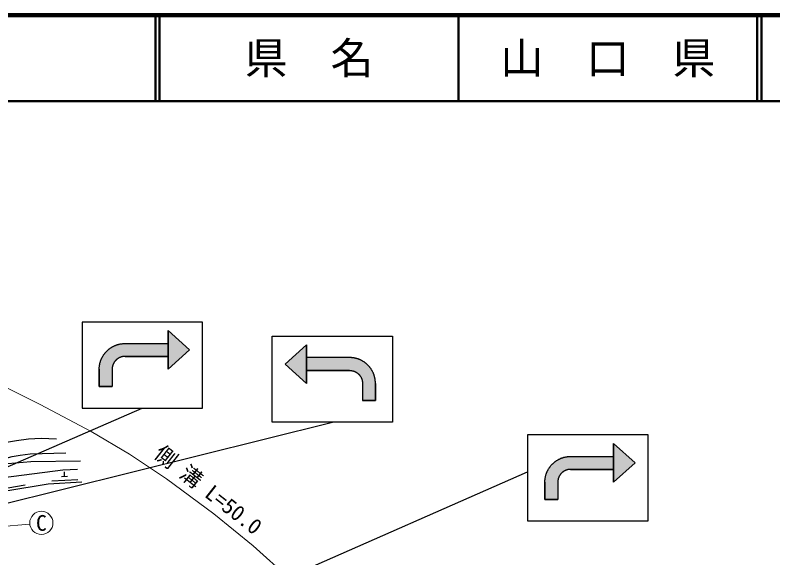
# Model space of a CAD drawing. Units: millimetres at full size, sheet at 1:1000; details may follow other scales. Extents: x 40000 to 680000, y 20000 to 380000.
# Drawn here: x 281447 to 369566, y 316886 to 380000 of the extents above; entities that cross this region are included whole.
import ezdxf
from ezdxf.enums import TextEntityAlignment as Align

# ---------------------------------------------------------------- set-up
doc = ezdxf.new("R2010")
doc.units = ezdxf.units.MM
doc.header["$LTSCALE"] = 1000
for name, color, linetype, lineweight in [('M-BGD', 7, 'Continuous', 25), ('M-BGD-HTXT', 7, 'Continuous', 13), ('M-STR-HTXT', 7, 'Continuous', 13), ('M-STR-STRC', 7, 'Continuous', 25), ('M-TTL', 2, 'Continuous', 140), ('M-TTL-LINE', 7, 'Continuous', 50)]:
    doc.layers.add(name, color=color, linetype=linetype, lineweight=lineweight)
doc.layers.add('M-TTL-TXT', color=7, linetype='Continuous')
doc.styles.add('ＭＳ ゴシック', font='')
doc.styles.get('ＭＳ ゴシック').set_extended_font_data('MS Gothic')

msp = doc.modelspace()

# ---------------------------------------------------------------- hatches: boundary and pattern name
at = {"layer": 'M-STR-STRC'}
for points in [[(301723, 341061), (299223, 343311), (299223, 341811), (299223, 340311), (299223, 338811)], [(299223, 340311), (299223, 341811), (294223, 341811), (294171, 341810), (294118, 341809), (294066, 341807), (294014, 341804), (293962, 341799), (293910, 341794), (293858, 341789), (293806, 341782), (293754, 341774), (293702, 341765), (293651, 341756), (293599, 341745), (293548, 341734), (293497, 341722), (293447, 341709), (293396, 341695), (293346, 341680), (293296, 341664), (293246, 341647), (293197, 341630), (293148, 341612), (293099, 341592), (293051, 341572), (293003, 341552), (292955, 341530), (292908, 341507), (292861, 341484), (292815, 341460), (292769, 341435), (292723, 341409), (292678, 341382), (292633, 341355), (292589, 341327), (292546, 341298), (292502, 341268), (292460, 341238), (292418, 341207), (292376, 341175), (292335, 341142), (292295, 341109), (292255, 341075), (292216, 341040), (292177, 341005), (292139, 340969), (292102, 340932), (292065, 340895), (292029, 340857), (291994, 340818), (291959, 340779), (291925, 340739), (291892, 340699), (291859, 340658), (291827, 340616), (291796, 340574), (291766, 340532), (291736, 340488), (291707, 340445), (291679, 340401), (291652, 340356), (291625, 340311), (291599, 340265), (291574, 340219), (291550, 340173), (291527, 340126), (291504, 340079), (291482, 340031), (291462, 339983), (291442, 339935), (291422, 339886), (291404, 339837), (291387, 339788), (291370, 339738), (291354, 339688), (291339, 339638), (291325, 339587), (291312, 339537), (291300, 339486), (291289, 339435), (291278, 339383), (291269, 339332), (291260, 339280), (291252, 339228), (291245, 339177), (291240, 339124), (291235, 339072), (291230, 339020), (291227, 338968), (291225, 338916), (291224, 338863), (291223, 338811), (291223, 336811), (292723, 336811), (292723, 338811), (292723, 338837), (292724, 338863), (292725, 338889), (292727, 338916), (292729, 338942), (292731, 338968), (292734, 338994), (292738, 339020), (292742, 339046), (292746, 339071), (292751, 339097), (292756, 339123), (292762, 339148), (292768, 339174), (292774, 339199), (292781, 339224), (292789, 339249), (292797, 339274), (292805, 339299), (292814, 339324), (292823, 339348), (292832, 339373), (292842, 339397), (292853, 339421), (292864, 339445), (292875, 339468), (292887, 339492), (292899, 339515), (292911, 339538), (292924, 339561), (292937, 339583), (292951, 339606), (292965, 339628), (292980, 339650), (292994, 339671), (293010, 339693), (293025, 339714), (293041, 339734), (293057, 339755), (293074, 339775), (293091, 339795), (293108, 339815), (293126, 339834), (293144, 339853), (293162, 339872), (293181, 339890), (293200, 339908), (293219, 339926), (293239, 339943), (293259, 339960), (293279, 339977), (293300, 339993), (293320, 340009), (293341, 340024), (293363, 340040), (293384, 340054), (293406, 340069), (293428, 340083), (293451, 340097), (293473, 340110), (293496, 340123), (293519, 340135), (293542, 340147), (293566, 340159), (293589, 340170), (293613, 340181), (293637, 340192), (293661, 340202), (293686, 340211), (293710, 340220), (293735, 340229), (293760, 340237), (293785, 340245), (293810, 340253), (293835, 340260), (293860, 340266), (293886, 340272), (293911, 340278), (293937, 340283), (293963, 340288), (293988, 340292), (294014, 340296), (294040, 340300), (294066, 340303), (294092, 340305), (294119, 340307), (294145, 340309), (294171, 340310), (294197, 340311), (294223, 340311)], [(315346, 340177), (315346, 341677), (312846, 339427), (315346, 337177), (315346, 338677)], [(320580, 338658), (320606, 338654), (320632, 338649), (320658, 338644), (320683, 338638), (320709, 338632), (320734, 338626), (320759, 338619), (320784, 338611), (320809, 338603), (320834, 338595), (320859, 338586), (320883, 338577), (320908, 338568), (320932, 338558), (320956, 338547), (320980, 338536), (321003, 338525), (321027, 338513), (321050, 338501), (321073, 338489), (321096, 338476), (321118, 338463), (321141, 338449), (321163, 338435), (321185, 338420), (321206, 338406), (321227, 338390), (321248, 338375), (321269, 338359), (321290, 338343), (321310, 338326), (321330, 338309), (321349, 338292), (321369, 338274), (321388, 338256), (321406, 338237), (321425, 338219), (321443, 338200), (321460, 338181), (321478, 338161), (321495, 338141), (321511, 338121), (321528, 338100), (321544, 338080), (321559, 338059), (321574, 338037), (321589, 338016), (321604, 337994), (321618, 337972), (321631, 337949), (321645, 337927), (321658, 337904), (321670, 337881), (321682, 337858), (321694, 337834), (321705, 337811), (321716, 337787), (321726, 337763), (321736, 337739), (321746, 337714), (321755, 337690), (321764, 337665), (321772, 337640), (321780, 337615), (321788, 337590), (321795, 337565), (321801, 337540), (321807, 337514), (321813, 337489), (321818, 337463), (321823, 337437), (321827, 337411), (321831, 337386), (321835, 337360), (321837, 337334), (321840, 337308), (321842, 337281), (321844, 337255), (321845, 337229), (321845, 337203), (321846, 337177), (321846, 335177), (323346, 335177), (323346, 337177), (323345, 337229), (323344, 337282), (323342, 337334), (323338, 337386), (323334, 337438), (323329, 337490), (323323, 337542), (323317, 337594), (323309, 337646), (323300, 337698), (323291, 337749), (323280, 337801), (323269, 337852), (323257, 337903), (323243, 337953), (323230, 338004), (323215, 338054), (323199, 338104), (323182, 338154), (323165, 338203), (323146, 338252), (323127, 338301), (323107, 338349), (323086, 338397), (323065, 338445), (323042, 338492), (323019, 338539), (322995, 338585), (322970, 338631), (322944, 338677), (322917, 338722), (322890, 338767), (322862, 338811), (322833, 338854), (322803, 338898), (322773, 338940), (322742, 338982), (322710, 339024), (322677, 339065), (322644, 339105), (322610, 339145), (322575, 339184), (322540, 339223), (322504, 339261), (322467, 339298), (322430, 339335), (322392, 339371), (322353, 339406), (322314, 339441), (322274, 339475), (322234, 339508), (322193, 339541), (322151, 339573), (322109, 339604), (322066, 339634), (322023, 339664), (321980, 339693), (321935, 339721), (321891, 339748), (321846, 339775), (321800, 339801), (321754, 339826), (321708, 339850), (321661, 339873), (321614, 339896), (321566, 339917), (321518, 339938), (321470, 339958), (321421, 339978), (321372, 339996), (321322, 340013), (321273, 340030), (321223, 340046), (321173, 340061), (321122, 340075), (321071, 340088), (321021, 340100), (320969, 340111), (320918, 340122), (320867, 340131), (320815, 340140), (320763, 340148), (320711, 340154), (320659, 340160), (320607, 340165), (320555, 340170), (320503, 340173), (320450, 340175), (320398, 340176), (320346, 340177), (315346, 340177), (315346, 338677), (320346, 338677), (320372, 338677), (320398, 338676), (320424, 338675), (320450, 338673), (320476, 338671), (320503, 338669), (320529, 338666), (320554, 338662)], [(353552, 327929), (351052, 330179), (351052, 328679), (351052, 327179), (351052, 325679)], [(351052, 327179), (351052, 328679), (346052, 328679), (346000, 328678), (345948, 328677), (345895, 328675), (345843, 328671), (345791, 328667), (345739, 328662), (345687, 328656), (345635, 328649), (345583, 328642), (345531, 328633), (345480, 328624), (345429, 328613), (345377, 328602), (345326, 328590), (345276, 328576), (345225, 328562), (345175, 328548), (345125, 328532), (345076, 328515), (345026, 328498), (344977, 328479), (344928, 328460), (344880, 328440), (344832, 328419), (344784, 328398), (344737, 328375), (344690, 328352), (344644, 328327), (344598, 328303), (344552, 328277), (344507, 328250), (344462, 328223), (344418, 328195), (344375, 328166), (344332, 328136), (344289, 328106), (344247, 328075), (344205, 328043), (344164, 328010), (344124, 327977), (344084, 327943), (344045, 327908), (344006, 327873), (343968, 327837), (343931, 327800), (343894, 327763), (343858, 327725), (343823, 327686), (343788, 327647), (343754, 327607), (343721, 327567), (343688, 327526), (343656, 327484), (343625, 327442), (343595, 327399), (343565, 327356), (343536, 327313), (343508, 327268), (343481, 327224), (343454, 327179), (343428, 327133), (343403, 327087), (343379, 327041), (343356, 326994), (343333, 326947), (343312, 326899), (343291, 326851), (343271, 326802), (343252, 326754), (343233, 326705), (343216, 326655), (343199, 326606), (343183, 326556), (343168, 326506), (343154, 326455), (343141, 326404), (343129, 326354), (343118, 326302), (343107, 326251), (343098, 326200), (343089, 326148), (343081, 326096), (343075, 326044), (343069, 325992), (343064, 325940), (343060, 325888), (343056, 325836), (343054, 325783), (343053, 325731), (343052, 325679), (343052, 323679), (344552, 323679), (344552, 325679), (344552, 325705), (344553, 325731), (344554, 325757), (344556, 325783), (344558, 325809), (344560, 325835), (344563, 325861), (344567, 325887), (344571, 325913), (344575, 325939), (344580, 325965), (344585, 325991), (344591, 326016), (344597, 326042), (344603, 326067), (344610, 326092), (344618, 326117), (344626, 326142), (344634, 326167), (344643, 326192), (344652, 326216), (344661, 326241), (344671, 326265), (344682, 326289), (344693, 326313), (344704, 326336), (344716, 326360), (344728, 326383), (344740, 326406), (344753, 326429), (344766, 326451), (344780, 326474), (344794, 326496), (344809, 326517), (344824, 326539), (344839, 326560), (344854, 326581), (344870, 326602), (344887, 326623), (344903, 326643), (344920, 326663), (344938, 326682), (344955, 326702), (344973, 326721), (344992, 326739), (345010, 326758), (345029, 326776), (345049, 326793), (345068, 326811), (345088, 326828), (345108, 326844), (345129, 326861), (345150, 326877), (345171, 326892), (345192, 326907), (345213, 326922), (345235, 326937), (345257, 326951), (345280, 326964), (345302, 326978), (345325, 326991), (345348, 327003), (345371, 327015), (345395, 327027), (345418, 327038), (345442, 327049), (345466, 327059), (345490, 327069), (345515, 327079), (345539, 327088), (345564, 327097), (345589, 327105), (345614, 327113), (345639, 327121), (345664, 327128), (345689, 327134), (345715, 327140), (345740, 327146), (345766, 327151), (345792, 327156), (345818, 327160), (345843, 327164), (345869, 327167), (345895, 327170), (345922, 327173), (345948, 327175), (345974, 327177), (346000, 327178), (346026, 327178), (346052, 327179)]]:
    msp.add_hatch(color=256, dxfattribs=at).paths.add_polyline_path(points)

# ---------------------------------------------------------------- linework, layer by layer
at = {"layer": 'M-BGD'}
for p, q in [((286850, 326348), (287549, 326390)), ((287200, 326369), (287168, 326901)), ((279661, 324882), (282621, 325370)), ((285729, 325831), (288724, 326009))]:
    msp.add_line(p, q, dxfattribs=at)
for points in [[(263287, 322198), (264211, 322056), (265054, 322012), (265700, 322093), (266323, 322379), (266814, 322745), (267856, 323991), (268810, 325009), (269765, 325989), (270461, 326659), (271300, 327200), (272584, 327796), (273969, 328291), (275281, 328874), (276593, 329413), (278022, 329836), (279972, 330271), (281618, 330536), (283000, 330712), (284454, 330800), (286262, 330712)], [(269190, 322695), (270326, 323988), (271528, 325160), (272033, 325645), (272546, 326013), (273312, 326420), (274201, 326798), (275472, 327238), (276664, 327638), (277691, 327911), (279063, 328104), (280143, 328396), (281109, 328670), (282030, 328838), (283201, 328993), (287346, 329093)], [(289036, 328139), (283279, 328068), (280609, 327838), (279076, 327504), (277378, 327104), (275775, 326570), (274311, 325908), (272222, 324800), (270485, 323687), (269190, 322695), (266718, 319767)], [(270871, 317883), (273762, 322922), (277652, 325928), (287008, 327116), (288681, 327182)], [(289196, 325682), (285278, 325449), (280372, 324641), (278022, 323581), (276055, 320405), (275993, 317695), (287958, 309649), (301321, 300017), (303231, 297081), (304659, 294727), (304849, 294227)]]:
    msp.add_lwpolyline(points, dxfattribs=at)
at = {"layer": 'M-BGD-HTXT'}
msp.add_line((273011, 319871), (283152, 320820), dxfattribs=at)
msp.add_circle((284496, 320946), 1350, dxfattribs=at)
at = {"layer": 'M-STR-HTXT'}
msp.add_lwpolyline([(274766, 339351), (279603, 337099), (284357, 334730), (290294, 331578), (294755, 328956), (299036, 326082), (304568, 322020), (309141, 318270), (313350, 314486), (318339, 309529), (322841, 304387), (323611, 303385)], dxfattribs=at)
at = {"layer": 'M-STR-STRC'}
for p, q in [((289223, 344311), (289223, 335701)), ((303223, 344311), (289223, 344311)), ((303223, 334311), (303223, 344311)), ((299223, 343311), (299223, 338811)), ((299223, 343311), (301723, 341061)), ((311346, 342677), (325346, 342677)), ((311346, 332677), (311346, 342677)), ((325346, 342677), (325346, 334067)), ((294223, 341811), (299223, 341811)), ((301723, 341061), (299223, 338811)), ((315346, 341677), (312846, 339427)), ((315346, 341677), (315346, 337177)), ((294223, 340311), (299223, 340311)), ((320346, 340177), (315346, 340177)), ((312846, 339427), (315346, 337177)), ((291223, 338811), (291223, 336811)), ((292723, 338811), (292723, 336811)), ((320346, 338677), (315346, 338677)), ((291223, 336811), (292723, 336811)), ((321846, 337177), (321846, 335177)), ((323346, 337177), (323346, 335177)), ((289223, 335695), (289223, 334311)), ((323346, 335177), (321846, 335177)), ((264421, 320460), (296223, 334311)), ((289223, 334311), (303223, 334311)), ((325346, 334060), (325346, 332677)), ((268106, 320174), (318346, 332677)), ((325346, 332677), (311346, 332677)), ((341052, 331179), (341052, 322569)), ((355052, 331179), (341052, 331179)), ((355052, 321179), (355052, 331179)), ((351052, 330179), (351052, 325679)), ((351052, 330179), (353552, 327929)), ((346052, 328679), (351052, 328679)), ((353552, 327929), (351052, 325679)), ((346052, 327179), (351052, 327179)), ((291861, 305304), (341052, 326874)), ((343052, 325679), (343052, 323679)), ((344552, 325679), (344552, 323679)), ((343052, 323679), (344552, 323679)), ((341052, 322562), (341052, 321179)), ((341052, 321179), (355052, 321179))]:
    msp.add_line(p, q, dxfattribs=at)
for points in [[(299223, 341811), (299223, 343311), (301723, 341061), (299223, 338811)], [(294223, 341811), (299223, 341811), (299223, 340311), (294223, 340311), (294197, 340311), (294171, 340310), (294145, 340309), (294119, 340307), (294092, 340305), (294066, 340303), (294040, 340300), (294014, 340296), (293988, 340292), (293963, 340288), (293937, 340283), (293911, 340278), (293886, 340272), (293860, 340266), (293835, 340260), (293810, 340253), (293785, 340245), (293760, 340237), (293735, 340229), (293710, 340220), (293686, 340211), (293661, 340202), (293637, 340192), (293613, 340181), (293589, 340170), (293566, 340159), (293542, 340147), (293519, 340135), (293496, 340123), (293473, 340110), (293451, 340097), (293428, 340083), (293406, 340069), (293384, 340054), (293363, 340040), (293341, 340024), (293320, 340009), (293300, 339993), (293279, 339977), (293259, 339960), (293239, 339943), (293219, 339926), (293200, 339908), (293181, 339890), (293162, 339872), (293144, 339853), (293126, 339834), (293108, 339815), (293091, 339795), (293074, 339775), (293057, 339755), (293041, 339734), (293025, 339714), (293010, 339693), (292994, 339671), (292980, 339650), (292965, 339628), (292951, 339606), (292937, 339583), (292924, 339561), (292911, 339538), (292899, 339515), (292887, 339492), (292875, 339468), (292864, 339445), (292853, 339421), (292842, 339397), (292832, 339373), (292823, 339348), (292814, 339324), (292805, 339299), (292797, 339274), (292789, 339249), (292781, 339224), (292774, 339199), (292768, 339174), (292762, 339148), (292756, 339123), (292751, 339097), (292746, 339071), (292742, 339046), (292738, 339020), (292734, 338994), (292731, 338968), (292729, 338942), (292727, 338916), (292725, 338889), (292724, 338863), (292723, 338837), (292723, 338811), (292723, 336811), (291223, 336811), (291223, 338811), (291224, 338863), (291225, 338916), (291227, 338968), (291230, 339020), (291235, 339072), (291240, 339124), (291245, 339177), (291252, 339228), (291260, 339280), (291269, 339332), (291278, 339383), (291289, 339435), (291300, 339486), (291312, 339537), (291325, 339587), (291339, 339638), (291354, 339688), (291370, 339738), (291387, 339788), (291404, 339837), (291422, 339886), (291442, 339935), (291462, 339983), (291482, 340031), (291504, 340079), (291527, 340126), (291550, 340173), (291574, 340219), (291599, 340265), (291625, 340311), (291652, 340356), (291679, 340401), (291707, 340445), (291736, 340488), (291766, 340532), (291796, 340574), (291827, 340616), (291859, 340658), (291892, 340699), (291925, 340739), (291959, 340779), (291994, 340818), (292029, 340857), (292065, 340895), (292102, 340932), (292139, 340969), (292177, 341005), (292216, 341040), (292255, 341075), (292295, 341109), (292335, 341142), (292376, 341175), (292418, 341207), (292460, 341238), (292502, 341268), (292546, 341298), (292589, 341327), (292633, 341355), (292678, 341382), (292723, 341409), (292769, 341435), (292815, 341460), (292861, 341484), (292908, 341507), (292955, 341530), (293003, 341552), (293051, 341572), (293099, 341592), (293148, 341612), (293197, 341630), (293246, 341647), (293296, 341664), (293346, 341680), (293396, 341695), (293447, 341709), (293497, 341722), (293548, 341734), (293599, 341745), (293651, 341756), (293702, 341765), (293754, 341774), (293806, 341782), (293858, 341789), (293910, 341794), (293962, 341799), (294014, 341804), (294066, 341807), (294118, 341809), (294171, 341810)], [(315346, 340177), (315346, 341677), (312846, 339427), (315346, 337177)], [(320346, 340177), (315346, 340177), (315346, 338677), (320346, 338677), (320372, 338677), (320398, 338676), (320424, 338675), (320450, 338673), (320476, 338671), (320503, 338669), (320529, 338666), (320554, 338662), (320580, 338658), (320606, 338654), (320632, 338649), (320658, 338644), (320683, 338638), (320709, 338632), (320734, 338626), (320759, 338619), (320784, 338611), (320809, 338603), (320834, 338595), (320859, 338586), (320883, 338577), (320908, 338568), (320932, 338558), (320956, 338547), (320980, 338536), (321003, 338525), (321027, 338513), (321050, 338501), (321073, 338489), (321096, 338476), (321118, 338463), (321141, 338449), (321163, 338435), (321185, 338420), (321206, 338406), (321227, 338390), (321248, 338375), (321269, 338359), (321290, 338343), (321310, 338326), (321330, 338309), (321349, 338292), (321369, 338274), (321388, 338256), (321406, 338237), (321425, 338219), (321443, 338200), (321460, 338181), (321478, 338161), (321495, 338141), (321511, 338121), (321528, 338100), (321544, 338080), (321559, 338059), (321574, 338037), (321589, 338016), (321604, 337994), (321618, 337972), (321631, 337949), (321645, 337927), (321658, 337904), (321670, 337881), (321682, 337858), (321694, 337834), (321705, 337811), (321716, 337787), (321726, 337763), (321736, 337739), (321746, 337714), (321755, 337690), (321764, 337665), (321772, 337640), (321780, 337615), (321788, 337590), (321795, 337565), (321801, 337540), (321807, 337514), (321813, 337489), (321818, 337463), (321823, 337437), (321827, 337411), (321831, 337386), (321835, 337360), (321837, 337334), (321840, 337308), (321842, 337281), (321844, 337255), (321845, 337229), (321845, 337203), (321846, 337177), (321846, 335177), (323346, 335177), (323346, 337177), (323345, 337229), (323344, 337282), (323342, 337334), (323338, 337386), (323334, 337438), (323329, 337490), (323323, 337542), (323317, 337594), (323309, 337646), (323300, 337698), (323291, 337749), (323280, 337801), (323269, 337852), (323257, 337903), (323243, 337953), (323230, 338004), (323215, 338054), (323199, 338104), (323182, 338154), (323165, 338203), (323146, 338252), (323127, 338301), (323107, 338349), (323086, 338397), (323065, 338445), (323042, 338492), (323019, 338539), (322995, 338585), (322970, 338631), (322944, 338677), (322917, 338722), (322890, 338767), (322862, 338811), (322833, 338854), (322803, 338898), (322773, 338940), (322742, 338982), (322710, 339024), (322677, 339065), (322644, 339105), (322610, 339145), (322575, 339184), (322540, 339223), (322504, 339261), (322467, 339298), (322430, 339335), (322392, 339371), (322353, 339406), (322314, 339441), (322274, 339475), (322234, 339508), (322193, 339541), (322151, 339573), (322109, 339604), (322066, 339634), (322023, 339664), (321980, 339693), (321935, 339721), (321891, 339748), (321846, 339775), (321800, 339801), (321754, 339826), (321708, 339850), (321661, 339873), (321614, 339896), (321566, 339917), (321518, 339938), (321470, 339958), (321421, 339978), (321372, 339996), (321322, 340013), (321273, 340030), (321223, 340046), (321173, 340061), (321122, 340075), (321071, 340088), (321021, 340100), (320969, 340111), (320918, 340122), (320867, 340131), (320815, 340140), (320763, 340148), (320711, 340154), (320659, 340160), (320607, 340165), (320555, 340170), (320503, 340173), (320450, 340175), (320398, 340176)], [(351052, 328679), (351052, 330179), (353552, 327929), (351052, 325679)], [(346052, 328679), (351052, 328679), (351052, 327179), (346052, 327179), (346026, 327178), (346000, 327178), (345974, 327177), (345948, 327175), (345922, 327173), (345895, 327170), (345869, 327167), (345843, 327164), (345818, 327160), (345792, 327156), (345766, 327151), (345740, 327146), (345715, 327140), (345689, 327134), (345664, 327128), (345639, 327121), (345614, 327113), (345589, 327105), (345564, 327097), (345539, 327088), (345515, 327079), (345490, 327069), (345466, 327059), (345442, 327049), (345418, 327038), (345395, 327027), (345371, 327015), (345348, 327003), (345325, 326991), (345302, 326978), (345280, 326964), (345257, 326951), (345235, 326937), (345213, 326922), (345192, 326907), (345171, 326892), (345150, 326877), (345129, 326861), (345108, 326844), (345088, 326828), (345068, 326811), (345049, 326793), (345029, 326776), (345010, 326758), (344992, 326739), (344973, 326721), (344955, 326702), (344938, 326682), (344920, 326663), (344903, 326643), (344887, 326623), (344870, 326602), (344854, 326581), (344839, 326560), (344824, 326539), (344809, 326517), (344794, 326496), (344780, 326474), (344766, 326451), (344753, 326429), (344740, 326406), (344728, 326383), (344716, 326360), (344704, 326336), (344693, 326313), (344682, 326289), (344671, 326265), (344661, 326241), (344652, 326216), (344643, 326192), (344634, 326167), (344626, 326142), (344618, 326117), (344610, 326092), (344603, 326067), (344597, 326042), (344591, 326016), (344585, 325991), (344580, 325965), (344575, 325939), (344571, 325913), (344567, 325887), (344563, 325861), (344560, 325835), (344558, 325809), (344556, 325783), (344554, 325757), (344553, 325731), (344552, 325705), (344552, 325679), (344552, 323679), (343052, 323679), (343052, 325679), (343053, 325731), (343054, 325783), (343056, 325836), (343060, 325888), (343064, 325940), (343069, 325992), (343075, 326044), (343081, 326096), (343089, 326148), (343098, 326200), (343107, 326251), (343118, 326302), (343129, 326354), (343141, 326404), (343154, 326455), (343168, 326506), (343183, 326556), (343199, 326606), (343216, 326655), (343233, 326705), (343252, 326754), (343271, 326802), (343291, 326851), (343312, 326899), (343333, 326947), (343356, 326994), (343379, 327041), (343403, 327087), (343428, 327133), (343454, 327179), (343481, 327224), (343508, 327268), (343536, 327313), (343565, 327356), (343595, 327399), (343625, 327442), (343656, 327484), (343688, 327526), (343721, 327567), (343754, 327607), (343788, 327647), (343823, 327686), (343858, 327725), (343894, 327763), (343931, 327800), (343968, 327837), (344006, 327873), (344045, 327908), (344084, 327943), (344124, 327977), (344164, 328010), (344205, 328043), (344247, 328075), (344289, 328106), (344332, 328136), (344375, 328166), (344418, 328195), (344462, 328223), (344507, 328250), (344552, 328277), (344598, 328303), (344644, 328327), (344690, 328352), (344737, 328375), (344784, 328398), (344832, 328419), (344880, 328440), (344928, 328460), (344977, 328479), (345026, 328498), (345076, 328515), (345125, 328532), (345175, 328548), (345225, 328562), (345276, 328576), (345326, 328590), (345377, 328602), (345429, 328613), (345480, 328624), (345531, 328633), (345583, 328642), (345635, 328649), (345687, 328656), (345739, 328662), (345791, 328667), (345843, 328671), (345895, 328675), (345948, 328677), (346000, 328678)]]:
    msp.add_lwpolyline(points, close=True, dxfattribs=at)
at = {"layer": 'M-TTL'}
msp.add_line((680000, 380000), (40000, 380000), dxfattribs=at)
at = {"layer": 'M-TTL-LINE'}
for p, q in [((297750, 380000), (297750, 370000)), ((298250, 380000), (298250, 370000)), ((333000, 380000), (333000, 370000)), ((367750, 380000), (367750, 370000)), ((368250, 380000), (368250, 370000)), ((40000, 370000), (680000, 370000))]:
    msp.add_line(p, q, dxfattribs=at)

# ---------------------------------------------------------------- texts
at = {"layer": 'M-BGD-HTXT', "style": 'ＭＳ ゴシック'}
msp.add_text('C', height=1833, dxfattribs=at).set_placement((284496, 320946), align=Align.MIDDLE_CENTER)
at = {"layer": 'M-STR-HTXT', "style": 'ＭＳ ゴシック'}
msp.add_text('側 溝 L=50.0', height=1833, rotation=321.815, dxfattribs=at).set_placement((303008, 323657), align=Align.BOTTOM_CENTER)
at = {"layer": 'M-TTL-TXT', "style": 'ＭＳ ゴシック'}
for s, p in [('県\u3000名', (315625, 375000)), ('山\u3000口\u3000県', (350375, 375000))]:
    msp.add_text(s, height=3666, dxfattribs=at).set_placement(p, align=Align.MIDDLE_CENTER)

doc.saveas('drawing.dxf')
